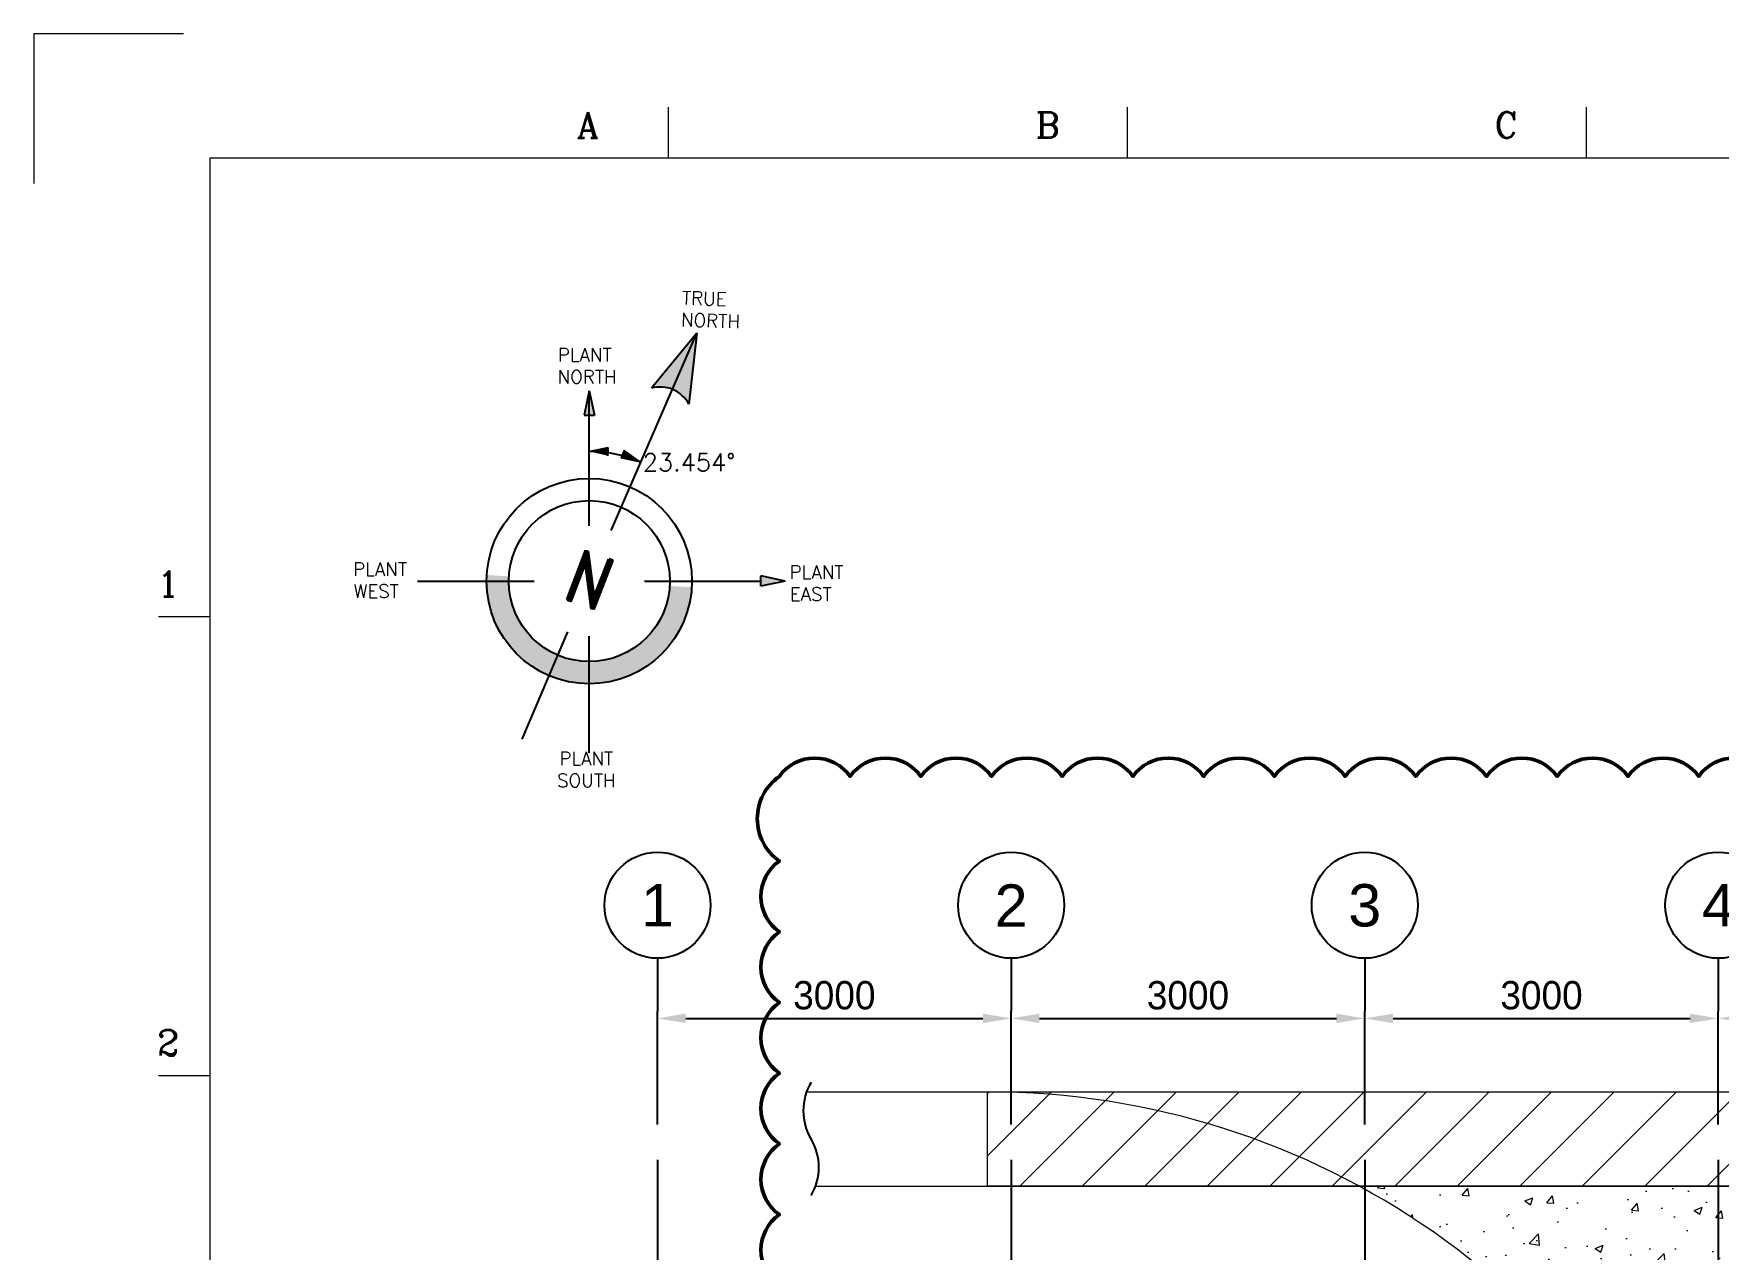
# Model space of a CAD drawing. Header units: millimetres. Extents: x -300 to 383236, y -195106 to -144646.
# Drawn here: x -300 to 13993, y -154962 to -144646 of the extents above; entities that cross this region are included whole.
import ezdxf
from ezdxf.enums import TextEntityAlignment as Align

# ---------------------------------------------------------------- set-up
doc = ezdxf.new("R2010")
doc.units = ezdxf.units.MM
doc.header["$LTSCALE"] = 60
doc.linetypes.add('CENTER', pattern=[2, 1.25, -0.25, 0.25, -0.25])
doc.layers.get('Defpoints').update_dxf_attribs({"color": 140})
for name, color, linetype in [('1', 7, 'Continuous'), ('1CEN', 20, 'CENTER'), ('C_CEN', 1, 'CENTER'), ('DIM', 7, 'Continuous'), ('DIM-SCALE', 7, 'Continuous')]:
    doc.layers.add(name, color=color, linetype=linetype)
for name, color, linetype, lineweight in [('C_REV', 4, 'Continuous', 50), ('EQUIPMENT', 253, 'Continuous', 0), ('TAN-TIT', 30, 'Continuous', 0), ('TEXT', 3, 'Continuous', 0)]:
    doc.layers.add(name, color=color, linetype=linetype, lineweight=lineweight)
doc.styles.add('Arial', font='arial.ttf')
doc.styles.add('COM', font='COMPLEX', dxfattribs={"height": 5})
doc.styles.add('ROMAND', font='romand.shx', dxfattribs={"width": 0.86, "height": 6.5})
doc.styles.add('RomanS', font='romans.shx', dxfattribs={"bigfont": 'whgtxt.shx'})
doc.styles.get("Standard").update_dxf_attribs({"font": 'romans.shx', "width": 0.75, "bigfont": 'whgtxt.shx'})
doc.styles.add('돋움', font='')
doc.styles.get('돋움').set_extended_font_data('Dotum')
doc.dimstyles.new('일반도면_0060', dxfattribs={"dimtxt": 240, "dimasz": 240, "dimexe": 60, "dimexo": 300, "dimgap": 75, "dimtad": 1, "dimdec": 0, "dimzin": 0, "dimdsep": 46, "dimtxsty": '돋움', "dimcen": -300, "dimclrd": 7, "dimclre": 7, "dimclrt": 2, "dimadec": 8, "dimazin": 0, "dimtfac": 1, "dimtdec": 0, "dimtix": 1, "dimtmove": 2, "dimatfit": 3, "dimfxl": 1, "dimtolj": 1, "dimtzin": 0, "dimarcsym": 0})

# ---------------------------------------------------------------- blocks, each defined once
blk = doc.blocks.new('*D43')
at = {"layer": 'Defpoints', "color": 0, "transparency": 16777216}
for p in [(7993, -153002), (4993, -154202), (7993, -154202)]:
    blk.add_point(p, dxfattribs=at)
at = {"layer": 'DIM-SCALE', "color": 7, "lineweight": -2, "transparency": 16777216}
for p, q in [((4993, -153902), (4993, -152942)), ((5233, -153002), (7753, -153002)), ((7993, -153902), (7993, -152942))]:
    blk.add_line(p, q, dxfattribs=at)
at = {"layer": 'DIM-SCALE', "color": 7, "transparency": 16777216}
for points in [[(5233, -152962), (5233, -153042), (4993, -153002)], [(7753, -152962), (7753, -153042), (7993, -153002)]]:
    blk.add_solid(points, dxfattribs=at)
at = {"layer": 'DIM-SCALE', "color": 2, "transparency": 16777216, "insert": (6493, -152807), "char_height": 240, "attachment_point": 5, "style": '돋움'}
blk.add_mtext('\\A1;3000', dxfattribs=at)
blk = doc.blocks.new('*D44')
at = {"layer": 'Defpoints', "color": 0, "transparency": 16777216}
for p in [(10993, -153002), (7993, -154202), (10993, -154202)]:
    blk.add_point(p, dxfattribs=at)
at = {"layer": 'DIM-SCALE', "color": 7, "lineweight": -2, "transparency": 16777216}
for p, q in [((7993, -153902), (7993, -152942)), ((8233, -153002), (10753, -153002)), ((10993, -153902), (10993, -152942))]:
    blk.add_line(p, q, dxfattribs=at)
at = {"layer": 'DIM-SCALE', "color": 7, "transparency": 16777216}
for points in [[(8233, -152962), (8233, -153042), (7993, -153002)], [(10753, -152962), (10753, -153042), (10993, -153002)]]:
    blk.add_solid(points, dxfattribs=at)
at = {"layer": 'DIM-SCALE', "color": 2, "transparency": 16777216, "insert": (9493, -152807), "char_height": 240, "attachment_point": 5, "style": '돋움'}
blk.add_mtext('\\A1;3000', dxfattribs=at)
blk = doc.blocks.new('*D45')
at = {"layer": 'Defpoints', "color": 0, "transparency": 16777216}
for p in [(13993, -153002), (10993, -154202), (13993, -154202)]:
    blk.add_point(p, dxfattribs=at)
at = {"layer": 'DIM-SCALE', "color": 7, "lineweight": -2, "transparency": 16777216}
for p, q in [((10993, -153902), (10993, -152942)), ((11233, -153002), (13753, -153002)), ((13993, -153902), (13993, -152942))]:
    blk.add_line(p, q, dxfattribs=at)
at = {"layer": 'DIM-SCALE', "color": 7, "transparency": 16777216}
for points in [[(11233, -152962), (11233, -153042), (10993, -153002)], [(13753, -152962), (13753, -153042), (13993, -153002)]]:
    blk.add_solid(points, dxfattribs=at)
at = {"layer": 'DIM-SCALE', "color": 2, "transparency": 16777216, "insert": (12493, -152807), "char_height": 240, "attachment_point": 5, "style": '돋움'}
blk.add_mtext('\\A1;3000', dxfattribs=at)
blk = doc.blocks.new('*D46')
at = {"layer": 'Defpoints', "color": 0, "transparency": 16777216}
for p in [(28993, -153002), (13993, -154202), (28993, -154202)]:
    blk.add_point(p, dxfattribs=at)
at = {"layer": 'DIM-SCALE', "color": 7, "lineweight": -2, "transparency": 16777216}
for p, q in [((13993, -153902), (13993, -152942)), ((14233, -153002), (28753, -153002)), ((28993, -153902), (28993, -152942))]:
    blk.add_line(p, q, dxfattribs=at)
at = {"layer": 'DIM-SCALE', "color": 7, "transparency": 16777216}
for points in [[(14233, -152962), (14233, -153042), (13993, -153002)], [(28753, -152962), (28753, -153042), (28993, -153002)]]:
    blk.add_solid(points, dxfattribs=at)
at = {"layer": 'DIM-SCALE', "color": 2, "transparency": 16777216, "insert": (21493, -152807), "char_height": 240, "attachment_point": 5, "style": '돋움'}
blk.add_mtext('\\A1;15000', dxfattribs=at)
blk = doc.blocks.new('BORDER')
at = {"layer": 'TAN-TIT', "linetype": 'Continuous'}
for p, q in [((4241, 168200), (0, 168200)), ((0, 168200), (0, 163959))]:
    blk.add_line(p, q, dxfattribs=at)
at = {"layer": 'TAN-TIT'}
for p, q in [((17955, 164680), (17955, 166122)), ((30934, 164680), (30934, 166122)), ((43912, 164680), (43912, 166122)), ((4977, 164680), (4977, 3520)), ((232823, 164680), (4977, 164680)), ((4977, 151701), (3534, 151701)), ((4977, 138723), (3534, 138723))]:
    blk.add_line(p, q, dxfattribs=at)
at = {"layer": 'TAN-TIT', "style": 'COM'}
for s, p in [('A', (15359, 165257)), ('B', (28338, 165257)), ('C', (41317, 165257))]:
    blk.add_text(s, height=721, dxfattribs=at).set_placement(p)
for s, p in [('1', (4111, 152278)), ('1', (4111, 152278)), ('2', (4111, 139300))]:
    blk.add_text(s, height=721, dxfattribs=at).set_placement(p, align=Align.RIGHT)

msp = doc.modelspace()

# ---------------------------------------------------------------- hatches: boundary and pattern name
h = msp.add_hatch(color=256)
h.paths.add_polyline_path([(5326.4, -147187.9), (4941.5, -147654.6, -0.1704873), (5123.4, -147666.1)])
h.paths.add_polyline_path([(5326.4, -147187.9), (5123.4, -147666.1, -0.1704873), (5258.1, -147788.9)])
h = msp.add_hatch(color=256)
h.paths.add_polyline_path([(5326.4, -147187.9), (4941.5, -147654.6, -0.1704873), (5123.4, -147666.1)])
h.paths.add_polyline_path([(5326.4, -147187.9), (5123.4, -147666.1, -0.1704873), (5258.1, -147788.9)])
h = msp.add_hatch(color=256)
h.paths.add_polyline_path([(4413.5, -147677.2), (4369.3, -147884.1), (4428.8, -147884, 0.0362907)])
h.paths.add_polyline_path([(4413.5, -147677.2, -0.0362907), (4428.8, -147884), (4458.2, -147884)])
h = msp.add_hatch(color=256)
h.paths.add_polyline_path([(4413.5, -147677.2), (4369.3, -147884.1), (4428.8, -147884, 0.0362907)])
h.paths.add_polyline_path([(4413.5, -147677.2, -0.0362907), (4428.8, -147884), (4458.2, -147884)])
h = msp.add_hatch(color=256)
h.paths.add_polyline_path([(4413.6, -148191), (4572.2, -148227.4), (4572.8, -148181.6, 0.0362907)])
h.paths.add_polyline_path([(4413.6, -148191, -0.0362907), (4572.8, -148181.6), (4573.1, -148159)])
h = msp.add_hatch(color=256)
h.paths.add_polyline_path([(4413.6, -148191), (4572.2, -148227.4), (4572.8, -148181.6, 0.0362907)])
h.paths.add_polyline_path([(4413.6, -148191, -0.0362907), (4572.8, -148181.6), (4573.1, -148159)])
h = msp.add_hatch(color=256)
h.paths.add_polyline_path([(4843.6, -148278.4), (4711.2, -148183.7), (4693, -148225.7, 0.0362907)])
h.paths.add_polyline_path([(4843.6, -148278.4, -0.0362907), (4693, -148225.7), (4684, -148246.5)])
h = msp.add_hatch(color=256)
h.paths.add_polyline_path([(4843.6, -148278.4), (4711.2, -148183.7), (4693, -148225.7, 0.0362907)])
h.paths.add_polyline_path([(4843.6, -148278.4, -0.0362907), (4693, -148225.7), (4684, -148246.5)])
h = msp.add_hatch(color=256)
h.paths.add_polyline_path([(3544, -149239.6, 0.4142136), (4361.9, -150161.2), (4373.1, -149973.5, -0.4142136), (3731.7, -149250.8)])
h.paths.add_polyline_path([(4373.1, -149973.5), (4361.9, -150161.2, 0.2159793), (5033.4, -149903.9), (4899.7, -149771.7, -0.2159793)])
h.paths.add_polyline_path([(4899.7, -149771.7), (5033.4, -149903.9, 0.1819562), (5283.4, -149343.3), (5095.7, -149332.1, -0.1819562)])
h = msp.add_hatch(color=256)
h.paths.add_polyline_path([(3544, -149239.6, 0.4142136), (4361.9, -150161.2), (4373.1, -149973.5, -0.4142136), (3731.7, -149250.8)])
h.paths.add_polyline_path([(4373.1, -149973.5), (4361.9, -150161.2, 0.2159793), (5033.4, -149903.9), (4899.7, -149771.7, -0.2159793)])
h.paths.add_polyline_path([(4899.7, -149771.7), (5033.4, -149903.9, 0.1819562), (5283.4, -149343.3), (5095.7, -149332.1, -0.1819562)])
h = msp.add_hatch(color=256)
h.paths.add_polyline_path([(6077, -149291.5), (5870.1, -149335.7), (5870.2, -149276.2, -0.0362907)])
h.paths.add_polyline_path([(6077, -149291.5, 0.0362907), (5870.2, -149276.2), (5870.2, -149246.8)])
h = msp.add_hatch(color=256)
h.paths.add_polyline_path([(6077, -149291.5), (5870.1, -149335.7), (5870.2, -149276.2, -0.0362907)])
h.paths.add_polyline_path([(6077, -149291.5, 0.0362907), (5870.2, -149276.2), (5870.2, -149246.8)])
at = {"layer": 'EQUIPMENT'}
h = msp.add_hatch(dxfattribs=at)
h.set_pattern_fill('ANSI31', color=256, scale=3000, style=0)
h.set_pattern_definition([(45, (4e-09, 51761.5), (-265.16504, 265.16504), [])])
h.paths.add_polyline_path([(20293, -153625.7), (7793, -153625.7), (7793, -154425.7), (20293, -154425.7)])
h = msp.add_hatch(dxfattribs=at)
h.set_pattern_fill('AR-CONC', color=256, scale=100, style=0)
h.set_pattern_definition([(50, (72941.8, 3e-08), (717.2602, -62.7521), [75, -825]), (355, (72941.8, 3e-08), (-138.7513, 752.192), [60, -660]), (100.4514, (73001.6, -5.2), (578.5094, 689.4395), [63.7402, -701.142]), (46.1842, (72941.8, 200), (1067.241, -165.519), [112.5, -1237.5]), (96.6356, (73030.7, 186.2), (934.663, 974.118), [95.61, -1051.713]), (351.1842, (72941.8, 200), (934.662, 974.1186), [90, -990]), (21, (73041.8, 150), (596.907, -402.6189), [75, -825]), (326, (73041.8, 150), (243.3153, 725.15), [60, -660]), (71.4514, (73091.55, 116.45), (840.2226, 322.5305), [63.7402, -701.142]), (37.5, (72941.8, 3e-08), (12.15986, 332.89385), [0, -652, 0, -670, 0, -662.5]), (7.5, (72941.8, 3e-08), (263.0695, 394.4117), [0, -382, 0, -637, 0, -252.5]), (327.5, (72718.8, 3e-08), (533.82244, -22.55487), [0, -250, 0, -780, 0, -1035]), (317.5, (72618.8, 3e-08), (583.1862, 100.105), [0, -325, 0, -518, 0, -735])])
h.paths.add_polyline_path([(19993, -154425.7), (10946.5, -154425.7, -0.1823906), (13993, -157952.1), (19993, -157952.1)])
h.paths.add_polyline_path([(18311.2, -156329.8), (18373.1, -156243.2), (18385.5, -156255.5), (18397.8, -156267.9)], flags=16)
h.paths.add_polyline_path([(18326.1, -156315), (18373.5, -156248.5), (18392.4, -156267.4), (18326.5, -156314.6)], flags=0)
h.paths.add_polyline_path([(18341.3, -156299.6), (18374, -156254), (18387, -156267)], flags=0)
h.paths.add_polyline_path([(18356.3, -156284.7), (18374.4, -156259.3), (18381.7, -156266.6)], flags=0)
h.paths.add_polyline_path([(14702.4, -155672.2), (14690.1, -155659.9), (14677.7, -155647.5), (14764.3, -155585.6)], flags=16)
h.paths.add_polyline_path([(14749.5, -155600.4), (14702, -155666.9), (14683.1, -155648), (14749.1, -155600.9)], flags=0)
h.paths.add_polyline_path([(14734.2, -155615.8), (14701.6, -155661.4), (14688.5, -155648.4)], flags=0)
h.paths.add_polyline_path([(14719.2, -155630.7), (14701.1, -155656.1), (14693.9, -155648.8)], flags=0)
h.paths.add_polyline_path([(14950.4, -156106.6), (18236.3, -156106.6), (18236.3, -155796.1), (14950.4, -155796.1)], flags=24)

# ---------------------------------------------------------------- linework, layer by layer
for p, q in [((4600.2, -148861.7), (5326.4, -147187.9)), ((5326.4, -147187.9), (4941.5, -147654.6)), ((5326.4, -147187.9), (4941.5, -147654.6)), ((5326.4, -147187.9), (5258.1, -147788.9)), ((5326.4, -147187.9), (5258.1, -147788.9)), ((4413.5, -147677.2), (4369.3, -147884.1)), ((4413.5, -147677.2), (4369.3, -147884.1)), ((4413.6, -148823), (4413.5, -147677.2)), ((4413.5, -147677.2), (4458.2, -147884)), ((4413.6, -148823), (4413.5, -147677.2)), ((4413.5, -147677.2), (4458.2, -147884)), ((4369.3, -147884.1), (4458.2, -147884)), ((4369.3, -147884.1), (4458.2, -147884)), ((4413.6, -148191), (4573.1, -148159)), ((4413.6, -148191), (4573.1, -148159)), ((4572.2, -148227.4), (4573.1, -148159)), ((4572.2, -148227.4), (4573.1, -148159)), ((4711.2, -148183.7), (4684, -148246.5)), ((4711.2, -148183.7), (4684, -148246.5)), ((4843.6, -148278.4), (4711.2, -148183.7)), ((4843.6, -148278.4), (4711.2, -148183.7)), ((4843.6, -148278.4), (4684, -148246.5)), ((4843.6, -148278.4), (4684, -148246.5)), ((2957.3, -149291.7), (3945.3, -149291.6)), ((2957.3, -149291.7), (3945.3, -149291.6)), ((4882.2, -149291.4), (5870.1, -149291.3)), ((4882.2, -149291.4), (5870.1, -149291.3)), ((5870.1, -149335.7), (5870.2, -149246.8)), ((5870.1, -149335.7), (5870.2, -149246.8)), ((6077, -149291.5), (5870.1, -149335.7)), ((6077, -149291.5), (5870.1, -149335.7)), ((6077, -149291.5), (5870.2, -149246.8)), ((6077, -149291.5), (5870.2, -149246.8)), ((3844.7, -150632.2), (4230.7, -149722.7)), ((4413.9, -150747.9), (4413.8, -149759.9)), ((4413.9, -150747.9), (4413.8, -149759.9))]:
    msp.add_line(p, q)
for radius in [871.2, 871.2, 683.2, 683.2]:
    msp.add_circle((4413.7, -149291.5), radius)
for centre, radius, start, end in [((5016, -147919.3), 275, 28.30506, 105.70652), ((4413.7, -149291.5), 1100.5, 67.00743, 90.00867)]:
    msp.add_arc(centre, radius, start, end)
at = {"layer": '1CEN', "color": 1, "ltscale": 50}
for p, q in [((4993, -154202.1), (4993, -183702.1)), ((7993, -154202.1), (7993, -183702.1)), ((10993, -154202.1), (10993, -183702.1)), ((13993, -154202.1), (13993, -183702.1))]:
    msp.add_line(p, q, dxfattribs=at)
at = {"layer": 'C_CEN', "linetype": 'Continuous'}
for centre, start, end in [((6697, -153785.7, -2300), 149.12583, 210.87417), ((5894.2, -154265.7, -2300), 329.12583, 30.87417)]:
    msp.add_arc(centre, 467.7, start, end, dxfattribs=at)
at = {"layer": 'C_REV'}
for points in [[(6026.5, -150948.9, -0.5205671), (6626.5, -150948.9, -0.5205671), (7226.5, -150948.9, -0.5205671), (7826.5, -150948.9, -0.5205671), (8426.5, -150948.9, -0.5205671), (9026.5, -150948.9, -0.5205671), (9626.5, -150948.9, -0.5205671), (10226.5, -150948.9, -0.5205671), (10826.5, -150948.9, -0.5205671), (11426.5, -150948.9, -0.5205671), (12026.5, -150948.9, -0.5205671), (12626.5, -150948.9, -0.5205671), (13226.5, -150948.9, -0.5205671), (13826.5, -150948.9, -0.5205671), (14426.5, -150948.9, -0.5205671)], [(6026.5, -155267.1, -0.5205671), (6026.5, -154667.1, -0.5205671), (6026.5, -154067.1, -0.5205671), (6026.5, -153467.1, -0.5205671), (6026.5, -152867.1, -0.5205671), (6026.5, -152267.1, -0.5205671), (6026.5, -151667.1, -0.5205671), (6026.5, -150948.9, -0.5205671)]]:
    msp.add_lwpolyline(points, format="xyb", dxfattribs=at)
at = {"layer": 'DIM'}
for p, q in [((4993, -152492.1), (4993, -152942.1)), ((7993, -152492.1), (7993, -152942.1)), ((10993, -152492.1), (10993, -152942.1)), ((13993, -152492.1), (13993, -152942.1))]:
    msp.add_line(p, q, dxfattribs=at)
for centre in [(4993, -152042.1), (7993, -152042.1), (10993, -152042.1), (13993, -152042.1)]:
    msp.add_circle(centre, 450, dxfattribs=at)
at = {"layer": 'EQUIPMENT'}
for p, q in [((6257.6, -153625.7, -2300), (24129.7, -153625.7, -2300)), ((6333.7, -154425.7), (24205.8, -154425.7))]:
    msp.add_line(p, q, dxfattribs=at)
msp.add_lwpolyline([(7793, -153625.7), (20293, -153625.7), (20293, -154425.7), (7793, -154425.7)], close=True, dxfattribs=at)
msp.add_arc((7796.9, -160225.7), 6600, 20.15012, 90, dxfattribs=at)

# ---------------------------------------------------------------- block references
at = {"layer": '1', "xscale": 0.3, "yscale": 0.3, "zscale": 0.3}
msp.add_blockref('BORDER', (-300, -195106.1), dxfattribs=at)

# ---------------------------------------------------------------- texts
at = {"style": 'RomanS', "width": 1}
for s, rotation, oblique, p in [('TRUE', 358.00867, 360, (5198.1, -146943.3)), ('NORTH', 358.00868, 0, (5189.8, -147128.9)), ('PLANT', 0.00867, 360, (4146.9, -147428.8)), ('PLANT', 0.00867, 360, (4146.9, -147428.8)), ('NORTH', 0.00868, 0, (4145, -147614.6)), ('PLANT', 0.00868, 0, (2410.1, -149247.8)), ('PLANT', 0.00868, 0, (2410.1, -149247.8)), ('PLANT', 0.00868, 0, (6114, -149272.4)), ('PLANT', 0.00868, 0, (6114, -149272.4)), ('WEST', 0.00867, 360, (2414.6, -149433.5)), ('EAST', 0.00868, 0, (6115.7, -149458.1)), ('PLANT', 0.00868, 0, (4160.2, -150853.8)), ('PLANT', 0.00868, 0, (4160.2, -150853.8)), ('SOUTH', 0.00868, 0, (4141, -151039.5))]:
    msp.add_text(s, height=113.4, rotation=rotation, dxfattribs=dict(at, oblique=oblique)).set_placement(p)
msp.add_text('23.454°', height=150).set_placement((4868.5, -148358.5))
at = {"style": 'ROMAND', "width": 0.83}
for oblique, p in [(0, (4329.2, -149487.2)), (0, (4329.2, -149487.2)), (360, (4333.6, -149488.9)), (360, (4333.6, -149488.9)), (0, (4339.2, -149491.1)), (0, (4339.2, -149491.1)), (0, (4345.9, -149493.7)), (0, (4345.9, -149493.7))]:
    msp.add_text('N', height=447, rotation=339.00844, dxfattribs=dict(at, oblique=oblique)).set_placement(p, align=Align.CENTER)
at = {"layer": 'TEXT', "color": 3, "linetype": 'Continuous', "style": 'Arial'}
for s, p in [('1', (4993, -152042.1)), ('2', (7993, -152042.1)), ('3', (10993, -152042.1)), ('4', (13993, -152042.1))]:
    msp.add_text(s, height=360, dxfattribs=at).set_placement(p, align=Align.MIDDLE)

# ---------------------------------------------------------------- dimensions: what is measured, and where the dimension line sits
at = {"layer": 'DIM-SCALE'}
for base, p1, p2, picture, middle in [((7993, -153002.1), (4993, -154202.1), (7993, -154202.1), '*D43', (6493, -152807)), ((10993, -153002.1), (7993, -154202.1), (10993, -154202.1), '*D44', (9493, -152807)), ((13993, -153002.1), (10993, -154202.1), (13993, -154202.1), '*D45', (12493, -152807)), ((28993, -153002.1), (13993, -154202.1), (28993, -154202.1), '*D46', (21493, -152807))]:
    dim = msp.add_linear_dim(base=base, p1=p1, p2=p2, dimstyle='일반도면_0060', dxfattribs=at)
    dim.commit()
    dim.dimension.update_dxf_attribs({"geometry": picture, "text_midpoint": middle})

doc.saveas('drawing.dxf')
